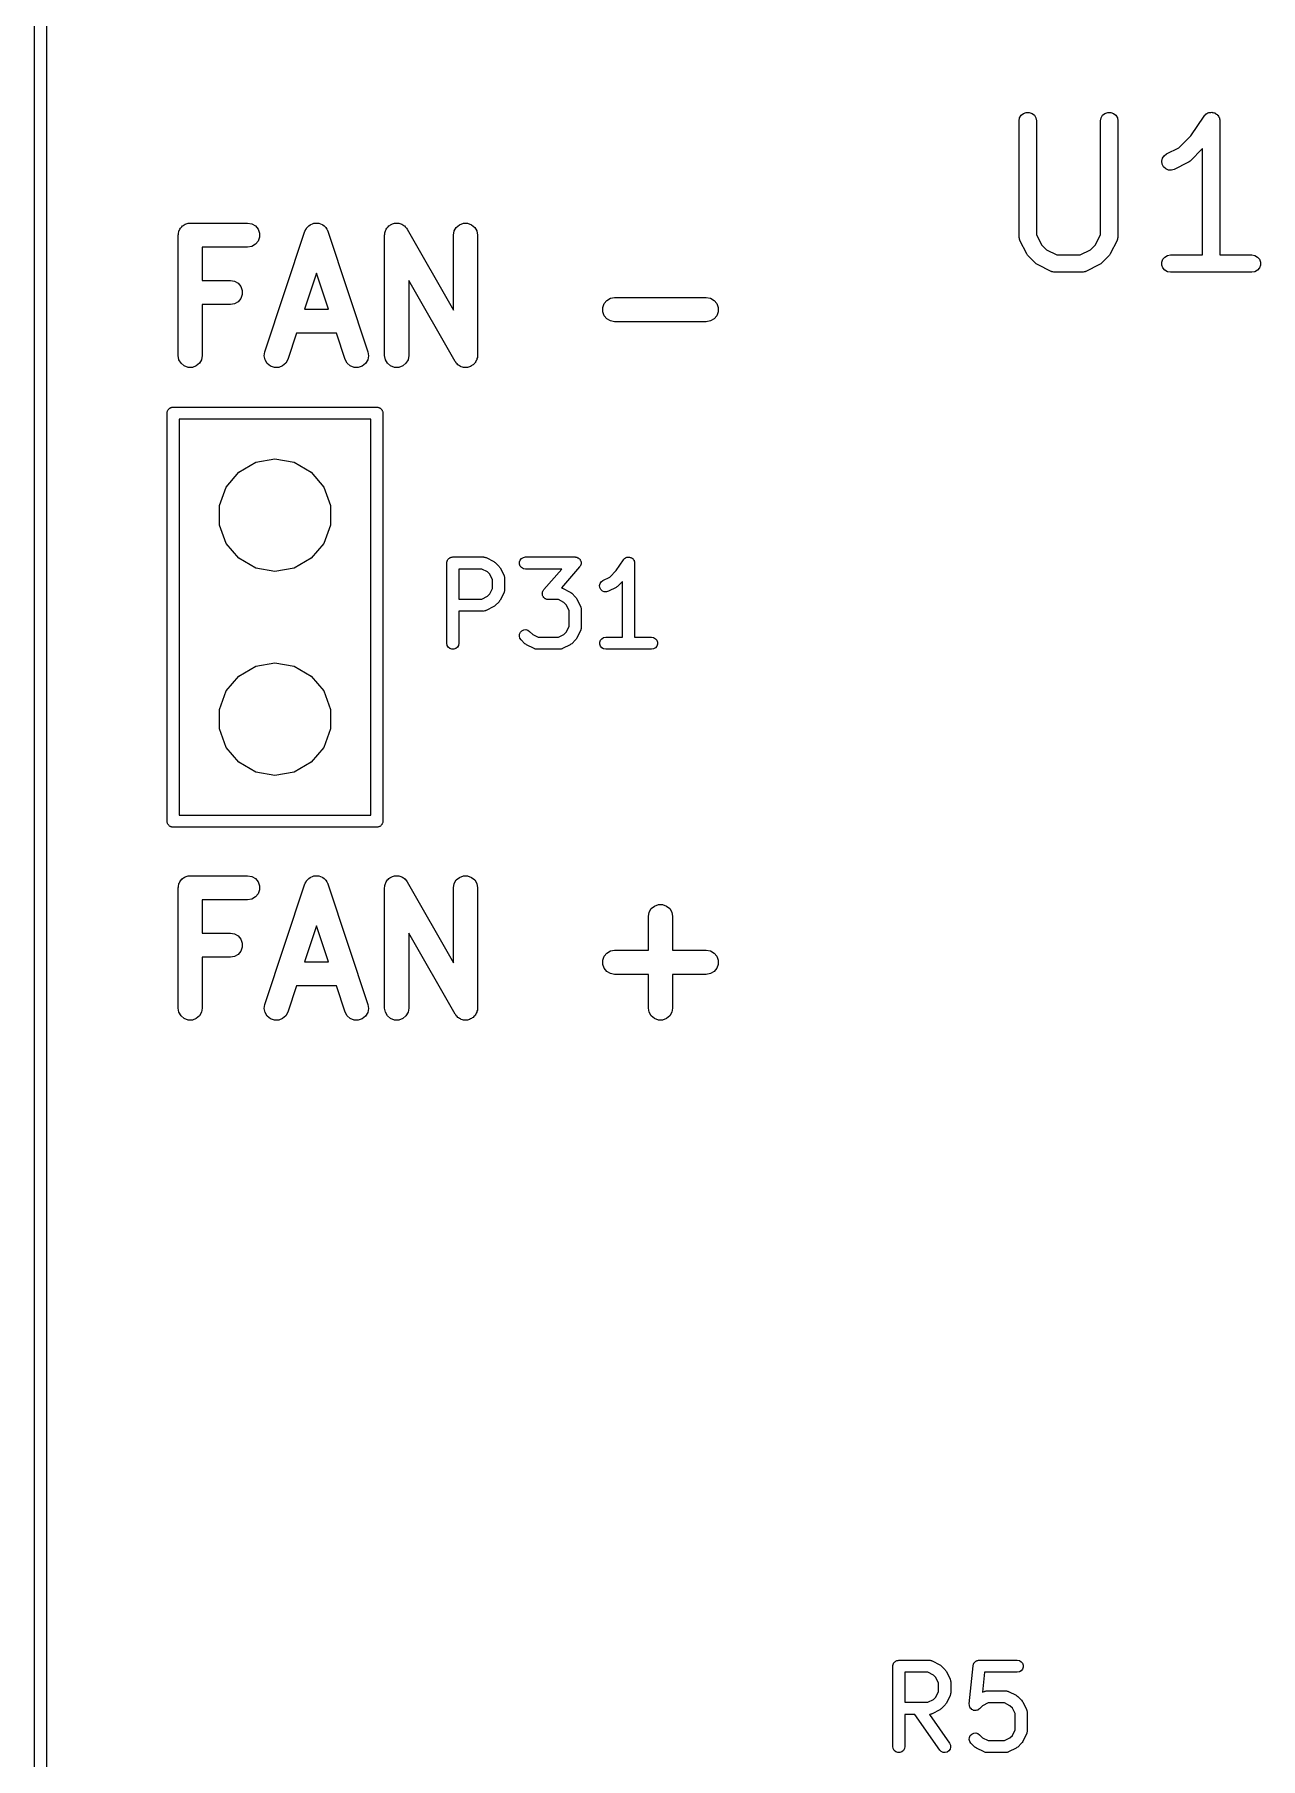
# Model space of a CAD drawing. Extents: x 25 to 346, y -457 to -16.
# Drawn here: x 25.32 to 40.6, y -433.44 to -411.97 of the extents above; entities that cross this region are included whole.
import ezdxf

# ---------------------------------------------------------------- set-up
doc = ezdxf.new("R2010")
doc.units = 0
doc.header["$MEASUREMENT"] = 0
doc.layers.add('BLACK', color=7, linetype='CONTINUOUS')

msp = doc.modelspace()

# ---------------------------------------------------------------- linework, layer by layer
at = {"layer": 'Black'}
for p, q in [((25.325, -456.565), (25.325, -16.51)), ((25.475, -16.585), (25.475, -456.49)), ((37.5899, -413.046), (37.5964, -413.009)), ((37.5899, -414.486), (37.5899, -413.046)), ((37.5964, -413.009), (37.6151, -412.977)), ((37.6151, -412.977), (37.6439, -412.953)), ((37.6439, -412.953), (37.6791, -412.94)), ((37.6791, -412.94), (37.7166, -412.94)), ((37.7166, -412.94), (37.7518, -412.953)), ((37.7518, -412.953), (37.7805, -412.977)), ((37.7805, -412.977), (37.7993, -413.009)), ((37.7993, -413.009), (37.8058, -413.046)), ((37.8058, -413.046), (37.8058, -414.46)), ((38.6059, -413.046), (38.6124, -413.009)), ((38.6059, -414.46), (38.6059, -413.046)), ((38.6124, -413.009), (38.6311, -412.977)), ((38.6311, -412.977), (38.6599, -412.953)), ((38.6599, -412.953), (38.6951, -412.94)), ((38.6951, -412.94), (38.7326, -412.94)), ((38.7326, -412.94), (38.7678, -412.953)), ((38.7678, -412.953), (38.7965, -412.977)), ((38.7965, -412.977), (38.8153, -413.009)), ((38.8153, -413.009), (38.8218, -413.046)), ((38.8218, -413.046), (38.8218, -414.486)), ((39.7306, -413.232), (39.894, -412.986)), ((39.894, -412.986), (39.8981, -412.982)), ((39.8981, -412.982), (39.9011, -412.977)), ((39.9011, -412.977), (39.911, -412.969)), ((39.911, -412.969), (39.9199, -412.959)), ((39.9199, -412.959), (39.9253, -412.957)), ((39.9253, -412.957), (39.9299, -412.953)), ((39.9299, -412.953), (39.942, -412.948)), ((39.942, -412.948), (39.9535, -412.943)), ((39.9535, -412.943), (39.9595, -412.942)), ((39.9595, -412.942), (39.9651, -412.94)), ((39.9651, -412.94), (39.978, -412.94)), ((39.978, -412.94), (39.9908, -412.939)), ((39.9908, -412.939), (39.9966, -412.94)), ((39.9966, -412.94), (40.0026, -412.94)), ((40.0026, -412.94), (40.0147, -412.944)), ((40.0147, -412.944), (40.0272, -412.947)), ((40.0272, -412.947), (40.0322, -412.951)), ((40.0322, -412.951), (40.0378, -412.953)), ((40.0378, -412.953), (40.0477, -412.961)), ((40.0477, -412.961), (40.0584, -412.968)), ((40.0584, -412.968), (40.0619, -412.973)), ((40.0619, -412.973), (40.0665, -412.977)), ((40.0665, -412.977), (40.073, -412.988)), ((40.073, -412.988), (40.0806, -412.998)), ((40.0806, -412.998), (40.0823, -413.004)), ((40.0823, -413.004), (40.0853, -413.009)), ((40.0853, -413.009), (40.0875, -413.022)), ((40.0875, -413.022), (40.0911, -413.034)), ((40.0911, -413.034), (40.0907, -413.04)), ((40.0907, -413.04), (40.0918, -413.046)), ((40.0918, -413.046), (40.0918, -414.716)), ((39.5812, -413.381), (39.7306, -413.232)), ((39.3681, -413.548), (39.3768, -413.511)), ((39.3768, -413.511), (39.3974, -413.48)), ((39.3974, -413.48), (39.4276, -413.458)), ((39.4276, -413.458), (39.5812, -413.381)), ((39.8759, -413.392), (39.7215, -413.546)), ((39.8759, -414.716), (39.8759, -413.392)), ((39.3724, -413.585), (39.3681, -413.548)), ((39.3891, -413.619), (39.3724, -413.585)), ((39.4164, -413.644), (39.3891, -413.619)), ((39.4508, -413.659), (39.4164, -413.644)), ((39.4882, -413.662), (39.4508, -413.659)), ((39.5241, -413.651), (39.4882, -413.662)), ((39.6934, -413.566), (39.5241, -413.651)), ((39.7073, -413.556), (39.6934, -413.566)), ((39.7215, -413.546), (39.7073, -413.556)), ((27.1358, -414.394), (27.1442, -414.384)), ((27.1442, -414.384), (27.1508, -414.372)), ((27.1508, -414.372), (27.1609, -414.364)), ((27.1609, -414.364), (27.1693, -414.354)), ((27.1693, -414.354), (27.1807, -414.347)), ((27.1807, -414.347), (27.1907, -414.339)), ((27.1907, -414.339), (27.203, -414.334)), ((27.203, -414.334), (27.2144, -414.328)), ((27.2144, -414.328), (27.2273, -414.325)), ((27.2273, -414.325), (27.2397, -414.321)), ((27.2397, -414.321), (27.2528, -414.321)), ((27.2528, -414.321), (27.2657, -414.319)), ((27.2657, -414.319), (27.98, -414.319)), ((27.98, -414.319), (28.0313, -414.328)), ((28.0313, -414.328), (28.0764, -414.354)), ((28.0764, -414.354), (28.1099, -414.394)), ((28.7092, -414.395), (28.7196, -414.375)), ((28.7196, -414.375), (28.7227, -414.373)), ((28.7227, -414.373), (28.7249, -414.369)), ((28.7249, -414.369), (28.7422, -414.355)), ((28.7422, -414.355), (28.7586, -414.341)), ((28.7586, -414.341), (28.7625, -414.339)), ((28.7625, -414.339), (28.7657, -414.337)), ((28.7657, -414.337), (28.7866, -414.33)), ((28.7866, -414.33), (28.8071, -414.322)), ((28.8071, -414.322), (28.8112, -414.322)), ((28.8112, -414.322), (28.8151, -414.32)), ((28.8151, -414.32), (28.8371, -414.321)), ((28.8371, -414.321), (28.8591, -414.32)), ((28.8591, -414.32), (28.8631, -414.322)), ((28.8631, -414.322), (28.8672, -414.322)), ((28.8672, -414.322), (28.8877, -414.33)), ((28.8877, -414.33), (28.9086, -414.337)), ((28.9086, -414.337), (28.9118, -414.339)), ((28.9118, -414.339), (28.9157, -414.341)), ((28.9157, -414.341), (28.9321, -414.355)), ((28.9321, -414.355), (28.9494, -414.369)), ((28.9494, -414.369), (28.9515, -414.373)), ((28.9515, -414.373), (28.9546, -414.375)), ((28.9546, -414.375), (28.9651, -414.395)), ((29.7076, -414.393), (29.7158, -414.383)), ((29.7158, -414.383), (29.7222, -414.372)), ((29.7222, -414.372), (29.7325, -414.364)), ((29.7325, -414.364), (29.7412, -414.353)), ((29.7412, -414.353), (29.7523, -414.347)), ((29.7523, -414.347), (29.7621, -414.339)), ((29.7621, -414.339), (29.7748, -414.334)), ((29.7748, -414.334), (29.7865, -414.327)), ((29.7865, -414.327), (29.7991, -414.325)), ((29.7991, -414.325), (29.8111, -414.321)), ((29.8111, -414.321), (29.8245, -414.321)), ((29.8245, -414.321), (29.8378, -414.319)), ((29.8378, -414.319), (29.8504, -414.321)), ((29.8504, -414.321), (29.8632, -414.321)), ((29.8632, -414.321), (29.8758, -414.325)), ((29.8758, -414.325), (29.8891, -414.328)), ((29.8891, -414.328), (29.9001, -414.334)), ((29.9001, -414.334), (29.9121, -414.339)), ((29.9121, -414.339), (29.9225, -414.347)), ((29.9225, -414.347), (29.9341, -414.354)), ((29.9341, -414.354), (29.9422, -414.364)), ((29.9422, -414.364), (29.952, -414.372)), ((29.952, -414.372), (29.9588, -414.384)), ((29.9588, -414.384), (29.9674, -414.394)), ((30.5533, -414.417), (30.5794, -414.372)), ((30.5794, -414.372), (30.6193, -414.339)), ((30.6193, -414.339), (30.6682, -414.321)), ((30.6682, -414.321), (30.7203, -414.321)), ((30.7203, -414.321), (30.7693, -414.339)), ((30.7693, -414.339), (30.8092, -414.372)), ((30.8092, -414.372), (30.8352, -414.417)), ((27.1157, -414.469), (27.118, -414.456)), ((27.1157, -415.969), (27.1157, -414.469)), ((27.118, -414.443), (27.1225, -414.43)), ((27.118, -414.456), (27.118, -414.443)), ((27.1225, -414.43), (27.1248, -414.417)), ((27.1248, -414.417), (27.1313, -414.406)), ((27.1313, -414.406), (27.1358, -414.394)), ((28.0764, -414.583), (28.0313, -414.61)), ((28.1099, -414.544), (28.0764, -414.583)), ((28.1099, -414.394), (28.1277, -414.443)), ((28.1277, -414.495), (28.1099, -414.544)), ((28.1277, -414.443), (28.1277, -414.495)), ((28.1948, -415.921), (28.6948, -414.421)), ((28.6948, -414.421), (28.6968, -414.417)), ((28.6968, -414.417), (28.6976, -414.413)), ((28.6976, -414.413), (28.7092, -414.395)), ((28.9651, -414.395), (28.9766, -414.413)), ((28.9766, -414.413), (28.9775, -414.417)), ((28.9775, -414.417), (28.9794, -414.421)), ((28.9794, -414.421), (29.4794, -415.921)), ((29.6871, -414.469), (29.6895, -414.455)), ((29.6871, -415.969), (29.6871, -414.469)), ((29.6895, -414.442), (29.694, -414.43)), ((29.6895, -414.455), (29.6895, -414.442)), ((29.694, -414.43), (29.6962, -414.417)), ((29.6962, -414.417), (29.7029, -414.406)), ((29.7029, -414.406), (29.7076, -414.393)), ((29.9674, -414.394), (30.5443, -415.404)), ((30.5443, -414.469), (30.5533, -414.417)), ((30.5443, -415.404), (30.5443, -414.469)), ((30.8352, -414.417), (30.8443, -414.469)), ((30.8443, -414.469), (30.8443, -415.969)), ((37.591, -414.492), (37.5899, -414.486)), ((37.5906, -414.498), (37.591, -414.492)), ((37.5942, -414.51), (37.5906, -414.498)), ((37.5964, -414.523), (37.5942, -414.51)), ((37.5995, -414.528), (37.5964, -414.523)), ((37.6013, -414.534), (37.5995, -414.528)), ((37.6859, -414.703), (37.6013, -414.534)), ((37.8058, -414.46), (37.8712, -414.591)), ((37.8712, -414.591), (37.9311, -414.651)), ((38.4806, -414.651), (38.5404, -414.591)), ((38.5404, -414.591), (38.6059, -414.46)), ((38.8104, -414.534), (38.7257, -414.703)), ((38.8122, -414.528), (38.8104, -414.534)), ((38.8153, -414.523), (38.8122, -414.528)), ((38.8175, -414.51), (38.8153, -414.523)), ((38.8211, -414.498), (38.8175, -414.51)), ((38.8218, -414.486), (38.8207, -414.492)), ((38.8207, -414.492), (38.8211, -414.498)), ((27.98, -414.619), (27.4157, -414.619)), ((27.4157, -414.619), (27.4157, -415.033)), ((28.0313, -414.61), (27.98, -414.619)), ((37.6962, -414.717), (37.6859, -414.703)), ((37.7062, -414.731), (37.6962, -414.717)), ((37.7908, -414.816), (37.7062, -414.731)), ((37.805, -414.826), (37.7908, -414.816)), ((37.9311, -414.651), (38.062, -414.716)), ((38.062, -414.716), (38.3497, -414.716)), ((38.3497, -414.716), (38.4806, -414.651)), ((38.6208, -414.816), (38.6067, -414.826)), ((38.7055, -414.731), (38.6208, -414.816)), ((38.7154, -414.717), (38.7055, -414.731)), ((38.7257, -414.703), (38.7154, -414.717)), ((39.3695, -414.806), (39.3823, -414.77)), ((39.3695, -414.843), (39.3695, -414.806)), ((39.3823, -414.77), (39.4064, -414.742)), ((39.4064, -414.742), (39.4389, -414.723)), ((39.4389, -414.723), (39.4758, -414.716)), ((39.4758, -414.716), (39.8759, -414.716)), ((40.0918, -414.716), (40.4918, -414.716)), ((40.4918, -414.716), (40.5288, -414.723)), ((40.5288, -414.723), (40.5612, -414.742)), ((40.5612, -414.742), (40.5853, -414.77)), ((40.5853, -414.77), (40.5981, -414.806)), ((40.5981, -414.806), (40.5981, -414.843)), ((28.8371, -414.943), (28.6881, -415.39)), ((28.9862, -415.39), (28.8371, -414.943)), ((37.8189, -414.836), (37.805, -414.826)), ((37.9882, -414.921), (37.8189, -414.836)), ((37.9942, -414.923), (37.9882, -414.921)), ((37.9996, -414.926), (37.9942, -414.923)), ((38.012, -414.928), (37.9996, -414.926)), ((38.0242, -414.932), (38.012, -414.928)), ((38.0304, -414.931), (38.0242, -414.932)), ((38.0365, -414.932), (38.0304, -414.931)), ((38.3752, -414.932), (38.0365, -414.932)), ((38.3813, -414.931), (38.3752, -414.932)), ((38.3875, -414.932), (38.3813, -414.931)), ((38.3996, -414.928), (38.3875, -414.932)), ((38.4121, -414.926), (38.3996, -414.928)), ((38.4175, -414.923), (38.4121, -414.926)), ((38.4234, -414.921), (38.4175, -414.923)), ((38.5928, -414.836), (38.4234, -414.921)), ((38.6067, -414.826), (38.5928, -414.836)), ((39.3823, -414.878), (39.3695, -414.843)), ((39.4064, -414.907), (39.3823, -414.878)), ((39.4389, -414.926), (39.4064, -414.907)), ((39.4758, -414.932), (39.4389, -414.926)), ((40.4918, -414.932), (39.4758, -414.932)), ((40.5288, -414.926), (40.4918, -414.932)), ((40.5612, -414.907), (40.5288, -414.926)), ((40.5853, -414.878), (40.5612, -414.907)), ((40.5981, -414.843), (40.5853, -414.878)), ((27.4157, -415.033), (27.7657, -415.033)), ((27.7657, -415.033), (27.817, -415.042)), ((27.817, -415.042), (27.8621, -415.068)), ((27.8621, -415.068), (27.8956, -415.108)), ((27.8956, -415.108), (27.9134, -415.157)), ((27.9134, -415.209), (27.8956, -415.258)), ((27.9134, -415.157), (27.9134, -415.209)), ((30.564, -416.043), (29.9871, -415.033)), ((29.9871, -415.033), (29.9871, -415.969)), ((27.7657, -415.333), (27.4157, -415.333)), ((27.4157, -415.333), (27.4157, -415.969)), ((27.817, -415.324), (27.7657, -415.333)), ((27.8621, -415.298), (27.817, -415.324)), ((27.8956, -415.258), (27.8621, -415.298)), ((28.6881, -415.39), (28.9862, -415.39)), ((32.4037, -415.371), (32.4215, -415.322)), ((32.4037, -415.423), (32.4037, -415.371)), ((32.4215, -415.472), (32.4037, -415.423)), ((32.4215, -415.322), (32.455, -415.282)), ((32.455, -415.282), (32.5001, -415.256)), ((32.5001, -415.256), (32.5514, -415.247)), ((32.5514, -415.247), (33.6943, -415.247)), ((33.6943, -415.247), (33.7456, -415.256)), ((33.7456, -415.256), (33.7907, -415.282)), ((33.7907, -415.282), (33.8242, -415.322)), ((33.8242, -415.322), (33.842, -415.371)), ((33.842, -415.423), (33.8242, -415.472)), ((33.842, -415.371), (33.842, -415.423)), ((32.455, -415.512), (32.4215, -415.472)), ((32.5001, -415.538), (32.455, -415.512)), ((32.5514, -415.547), (32.5001, -415.538)), ((33.6943, -415.547), (32.5514, -415.547)), ((33.7456, -415.538), (33.6943, -415.547)), ((33.7907, -415.512), (33.7456, -415.538)), ((33.8242, -415.472), (33.7907, -415.512)), ((28.5881, -415.69), (28.4794, -416.016)), ((29.0862, -415.69), (28.5881, -415.69)), ((29.1948, -416.016), (29.0862, -415.69)), ((27.1248, -416.02), (27.1157, -415.969)), ((27.1508, -416.065), (27.1248, -416.02)), ((27.1907, -416.098), (27.1508, -416.065)), ((27.2397, -416.116), (27.1907, -416.098)), ((27.3407, -416.098), (27.2918, -416.116)), ((27.3806, -416.065), (27.3407, -416.098)), ((27.4067, -416.02), (27.3806, -416.065)), ((27.4157, -415.969), (27.4067, -416.02)), ((28.1872, -415.973), (28.1948, -415.921)), ((28.1976, -416.024), (28.1872, -415.973)), ((28.2249, -416.068), (28.1976, -416.024)), ((28.2657, -416.1), (28.2249, -416.068)), ((28.3151, -416.117), (28.2657, -416.1)), ((28.4157, -416.096), (28.3672, -416.116)), ((28.4546, -416.062), (28.4157, -416.096)), ((28.4794, -416.016), (28.4546, -416.062)), ((29.2196, -416.062), (29.1948, -416.016)), ((29.2586, -416.096), (29.2196, -416.062)), ((29.3071, -416.116), (29.2586, -416.096)), ((29.4086, -416.1), (29.3591, -416.117)), ((29.4494, -416.068), (29.4086, -416.1)), ((29.4766, -416.024), (29.4494, -416.068)), ((29.4871, -415.973), (29.4766, -416.024)), ((29.4794, -415.921), (29.4871, -415.973)), ((29.6962, -416.02), (29.6871, -415.969)), ((29.7222, -416.065), (29.6962, -416.02)), ((29.7621, -416.098), (29.7222, -416.065)), ((29.8111, -416.116), (29.7621, -416.098)), ((29.9121, -416.098), (29.8632, -416.116)), ((29.952, -416.065), (29.9121, -416.098)), ((29.9781, -416.02), (29.952, -416.065)), ((29.9871, -415.969), (29.9781, -416.02)), ((30.5727, -416.053), (30.564, -416.043)), ((30.5794, -416.065), (30.5727, -416.053)), ((30.5892, -416.073), (30.5794, -416.065)), ((30.5974, -416.083), (30.5892, -416.073)), ((30.609, -416.09), (30.5974, -416.083)), ((30.6193, -416.098), (30.609, -416.09)), ((30.6313, -416.103), (30.6193, -416.098)), ((30.6424, -416.109), (30.6313, -416.103)), ((30.7566, -416.103), (30.745, -416.11)), ((30.7693, -416.098), (30.7566, -416.103)), ((30.7791, -416.09), (30.7693, -416.098)), ((30.7902, -416.084), (30.7791, -416.09)), ((30.7989, -416.074), (30.7902, -416.084)), ((30.8092, -416.065), (30.7989, -416.074)), ((30.8156, -416.054), (30.8092, -416.065)), ((30.8239, -416.044), (30.8156, -416.054)), ((30.8285, -416.032), (30.8239, -416.044)), ((30.8352, -416.02), (30.8285, -416.032)), ((30.8375, -416.007), (30.8352, -416.02)), ((30.8419, -415.995), (30.8375, -416.007)), ((30.8443, -415.969), (30.8419, -415.982)), ((30.8419, -415.982), (30.8419, -415.995)), ((27.2918, -416.116), (27.2397, -416.116)), ((28.3672, -416.116), (28.3151, -416.117)), ((29.3591, -416.117), (29.3071, -416.116)), ((29.8632, -416.116), (29.8111, -416.116)), ((30.6556, -416.112), (30.6424, -416.109)), ((30.6682, -416.116), (30.6556, -416.112)), ((30.681, -416.116), (30.6682, -416.116)), ((30.6936, -416.119), (30.681, -416.116)), ((30.7069, -416.116), (30.6936, -416.119)), ((30.7203, -416.116), (30.7069, -416.116)), ((30.7324, -416.112), (30.7203, -416.116)), ((30.745, -416.11), (30.7324, -416.112)), ((26.976, -416.687), (26.9771, -416.681)), ((26.976, -421.767), (26.976, -416.687)), ((26.9771, -416.674), (26.9794, -416.668)), ((26.9771, -416.681), (26.9771, -416.674)), ((26.9794, -416.668), (26.9805, -416.661)), ((26.9805, -416.661), (26.9838, -416.656)), ((26.9838, -416.656), (26.986, -416.649)), ((26.986, -416.649), (26.9903, -416.644)), ((26.9903, -416.644), (26.9935, -416.639)), ((26.9935, -416.639), (26.9986, -416.635)), ((26.9986, -416.635), (27.0028, -416.63)), ((27.0028, -416.63), (27.0085, -416.626)), ((27.0085, -416.626), (27.0135, -416.622)), ((27.0135, -416.622), (27.0197, -416.62)), ((27.0197, -416.62), (27.0253, -416.617)), ((27.0253, -416.617), (27.0318, -416.615)), ((27.0318, -416.615), (27.038, -416.613)), ((27.038, -416.613), (27.0445, -416.613)), ((27.0445, -416.613), (27.051, -416.612)), ((27.051, -416.612), (29.591, -416.612)), ((29.591, -416.612), (29.5975, -416.613)), ((29.5975, -416.613), (29.604, -416.613)), ((29.604, -416.613), (29.6102, -416.615)), ((29.6102, -416.615), (29.6167, -416.617)), ((29.6167, -416.617), (29.6223, -416.62)), ((29.6223, -416.62), (29.6285, -416.622)), ((29.6285, -416.622), (29.6335, -416.626)), ((29.6335, -416.626), (29.6392, -416.63)), ((29.6392, -416.63), (29.6434, -416.635)), ((29.6434, -416.635), (29.6485, -416.639)), ((29.6485, -416.639), (29.6517, -416.644)), ((29.6517, -416.644), (29.656, -416.649)), ((29.656, -416.649), (29.6582, -416.656)), ((29.6582, -416.656), (29.6615, -416.661)), ((29.6615, -416.661), (29.6626, -416.668)), ((29.6626, -416.668), (29.6649, -416.674)), ((29.6649, -416.674), (29.6649, -416.681)), ((29.6649, -416.681), (29.666, -416.687)), ((29.666, -416.687), (29.666, -421.767)), ((27.126, -416.762), (27.126, -421.692)), ((29.516, -416.762), (27.126, -416.762)), ((29.516, -421.692), (29.516, -416.762)), ((27.8703, -417.42), (28.0812, -417.298)), ((28.0812, -417.298), (28.321, -417.256)), ((28.321, -417.256), (28.5608, -417.298)), ((28.5608, -417.298), (28.7717, -417.42)), ((27.6305, -417.835), (27.7138, -417.606)), ((27.7138, -417.606), (27.8703, -417.42)), ((28.7717, -417.42), (28.9282, -417.606)), ((28.9282, -417.606), (29.0115, -417.835)), ((27.6305, -418.079), (27.6305, -417.835)), ((29.0115, -417.835), (29.0115, -418.079)), ((27.7138, -418.308), (27.6305, -418.079)), ((29.0115, -418.079), (28.9282, -418.308)), ((27.8703, -418.494), (27.7138, -418.308)), ((28.9282, -418.308), (28.7717, -418.494)), ((28.0812, -418.616), (27.8703, -418.494)), ((28.321, -418.658), (28.0812, -418.616)), ((28.5608, -418.616), (28.321, -418.658)), ((28.7717, -418.494), (28.5608, -418.616)), ((30.4607, -418.552), (30.4619, -418.546)), ((30.4607, -419.552), (30.4607, -418.552)), ((30.4619, -418.539), (30.4641, -418.533)), ((30.4619, -418.546), (30.4619, -418.539)), ((30.4641, -418.533), (30.4652, -418.527)), ((30.4652, -418.527), (30.4685, -418.521)), ((30.4685, -418.521), (30.4708, -418.515)), ((30.4708, -418.515), (30.475, -418.51)), ((30.475, -418.51), (30.4783, -418.504)), ((30.4783, -418.504), (30.4833, -418.5)), ((30.4833, -418.5), (30.4875, -418.495)), ((30.4875, -418.495), (30.4932, -418.492)), ((30.4932, -418.492), (30.4982, -418.487)), ((30.4982, -418.487), (30.5044, -418.485)), ((30.5044, -418.485), (30.5101, -418.482)), ((30.5101, -418.482), (30.5165, -418.481)), ((30.5165, -418.481), (30.5227, -418.479)), ((30.5227, -418.479), (30.5293, -418.479)), ((30.5293, -418.479), (30.5357, -418.477)), ((30.5357, -418.477), (30.9167, -418.477)), ((30.6107, -418.627), (30.6107, -419.001)), ((30.899, -418.627), (30.6107, -418.627)), ((30.9675, -418.662), (30.899, -418.627)), ((30.9167, -418.477), (30.9209, -418.478)), ((30.9209, -418.478), (30.9252, -418.478)), ((30.9252, -418.478), (30.9337, -418.48)), ((30.9337, -418.48), (30.9423, -418.482)), ((30.9423, -418.482), (30.9461, -418.484)), ((30.9461, -418.484), (30.9502, -418.485)), ((30.9502, -418.485), (31.0454, -418.533)), ((30.9979, -418.692), (30.9675, -418.662)), ((31.0454, -418.533), (31.0551, -418.54)), ((31.0551, -418.54), (31.0649, -418.547)), ((31.0649, -418.547), (31.1126, -418.595)), ((31.1126, -418.595), (31.1194, -418.604)), ((31.1194, -418.604), (31.1266, -418.614)), ((31.1266, -418.614), (31.1742, -418.709)), ((31.3666, -418.539), (31.3755, -418.515)), ((31.3666, -418.565), (31.3666, -418.539)), ((31.3755, -418.59), (31.3666, -418.565)), ((31.3755, -418.515), (31.3923, -418.495)), ((31.3923, -418.61), (31.3755, -418.59)), ((31.3923, -418.495), (31.4148, -418.482)), ((31.4148, -418.623), (31.3923, -418.61)), ((31.4148, -418.482), (31.4405, -418.477)), ((31.4405, -418.627), (31.4148, -418.623)), ((31.4405, -418.477), (32.0595, -418.477)), ((31.8942, -418.627), (31.4405, -418.627)), ((31.6697, -418.884), (31.8942, -418.627)), ((32.116, -418.602), (31.8885, -418.862)), ((32.0595, -418.477), (32.0667, -418.479)), ((32.0667, -418.479), (32.0741, -418.479)), ((32.0741, -418.479), (32.0795, -418.481)), ((32.0795, -418.481), (32.0852, -418.482)), ((32.0852, -418.482), (32.0915, -418.486)), ((32.0915, -418.486), (32.0984, -418.488)), ((32.0984, -418.488), (32.1027, -418.492)), ((32.1027, -418.492), (32.1077, -418.495)), ((32.1077, -418.495), (32.1124, -418.501)), ((32.1124, -418.501), (32.118, -418.505)), ((32.1198, -418.595), (32.116, -418.602)), ((32.118, -418.505), (32.1208, -418.51)), ((32.1245, -418.59), (32.1198, -418.595)), ((32.1208, -418.51), (32.1245, -418.515)), ((32.1245, -418.515), (32.127, -418.522)), ((32.1265, -418.584), (32.1245, -418.59)), ((32.1295, -418.579), (32.1265, -418.584)), ((32.127, -418.522), (32.1305, -418.528)), ((32.1309, -418.572), (32.1295, -418.579)), ((32.1305, -418.528), (32.1314, -418.534)), ((32.1334, -418.565), (32.1309, -418.572)), ((32.1314, -418.534), (32.1334, -418.539)), ((32.1334, -418.539), (32.1334, -418.547)), ((32.1334, -418.547), (32.1345, -418.554)), ((32.1345, -418.554), (32.1334, -418.56)), ((32.1334, -418.56), (32.1334, -418.565)), ((32.4913, -418.729), (32.5727, -418.647)), ((32.5727, -418.647), (32.6638, -418.511)), ((32.6638, -418.511), (32.6667, -418.508)), ((32.6667, -418.508), (32.6687, -418.504)), ((32.6687, -418.504), (32.6756, -418.498)), ((32.6756, -418.498), (32.6818, -418.492)), ((32.6818, -418.492), (32.6855, -418.49)), ((32.6855, -418.49), (32.6887, -418.487)), ((32.6887, -418.487), (32.6971, -418.484)), ((32.6971, -418.484), (32.7051, -418.48)), ((32.7051, -418.48), (32.7093, -418.48)), ((32.7093, -418.48), (32.7132, -418.479)), ((32.7132, -418.479), (32.7221, -418.479)), ((32.7221, -418.479), (32.731, -418.478)), ((32.731, -418.478), (32.7351, -418.479)), ((32.7351, -418.479), (32.7392, -418.479)), ((32.7392, -418.479), (32.7476, -418.482)), ((32.7476, -418.482), (32.7563, -418.484)), ((32.7563, -418.484), (32.7598, -418.486)), ((32.7598, -418.486), (32.7637, -418.487)), ((32.7637, -418.487), (32.7705, -418.493)), ((32.7705, -418.493), (32.778, -418.498)), ((32.778, -418.498), (32.7805, -418.502)), ((32.7805, -418.502), (32.7836, -418.504)), ((32.7836, -418.504), (32.7881, -418.512)), ((32.7881, -418.512), (32.7934, -418.519)), ((32.7934, -418.519), (32.7946, -418.523)), ((32.7946, -418.523), (32.7967, -418.527)), ((32.7967, -418.527), (32.7982, -418.536)), ((32.7982, -418.536), (32.8007, -418.544)), ((32.8007, -418.544), (32.8005, -418.548)), ((32.8005, -418.548), (32.8012, -418.552)), ((32.8012, -418.552), (32.8012, -419.477)), ((31.0321, -418.761), (30.9979, -418.692)), ((30.9979, -418.937), (31.0321, -418.868)), ((31.0321, -418.868), (31.0321, -418.761)), ((31.1742, -418.709), (31.1755, -418.713)), ((31.1755, -418.713), (31.1776, -418.717)), ((31.1776, -418.717), (31.1791, -418.726)), ((31.1791, -418.726), (31.1817, -418.734)), ((31.1817, -418.894), (31.1791, -418.903)), ((31.1817, -418.734), (31.1814, -418.739)), ((31.1814, -418.739), (31.1821, -418.743)), ((31.1821, -418.886), (31.1814, -418.89)), ((31.1814, -418.89), (31.1817, -418.894)), ((31.1821, -418.743), (31.1821, -418.886)), ((31.6593, -418.901), (31.6612, -418.896)), ((31.6612, -418.896), (31.666, -418.89)), ((31.666, -418.89), (31.6697, -418.884)), ((31.8885, -418.862), (31.8947, -418.863)), ((31.8947, -418.863), (31.8984, -418.865)), ((31.8984, -418.865), (31.9026, -418.866)), ((31.9026, -418.866), (31.9978, -418.914)), ((32.3656, -418.834), (32.3717, -418.808)), ((32.3686, -418.859), (32.3656, -418.834)), ((32.3802, -418.883), (32.3686, -418.859)), ((32.3717, -418.808), (32.386, -418.787)), ((32.3992, -418.901), (32.3802, -418.883)), ((32.386, -418.787), (32.4069, -418.771)), ((32.4069, -418.771), (32.4913, -418.729)), ((32.5693, -418.858), (32.474, -418.905)), ((32.5789, -418.85), (32.5693, -418.858)), ((32.5887, -418.844), (32.5789, -418.85)), ((32.6512, -418.781), (32.5887, -418.844)), ((32.6512, -419.477), (32.6512, -418.781)), ((30.6107, -419.001), (30.899, -419.001)), ((30.899, -419.001), (30.9675, -418.967)), ((31.0454, -419.096), (30.9502, -419.143)), ((30.9675, -418.967), (30.9979, -418.937)), ((31.0551, -419.088), (31.0454, -419.096)), ((31.0649, -419.082), (31.0551, -419.088)), ((31.1126, -419.034), (31.0649, -419.082)), ((31.1194, -419.024), (31.1126, -419.034)), ((31.1266, -419.014), (31.1194, -419.024)), ((31.1742, -418.919), (31.1266, -419.014)), ((31.1755, -418.915), (31.1742, -418.919)), ((31.1776, -418.911), (31.1755, -418.915)), ((31.1791, -418.903), (31.1776, -418.911)), ((31.6512, -418.932), (31.6523, -418.926)), ((31.6523, -418.939), (31.6512, -418.932)), ((31.6523, -418.92), (31.6548, -418.913)), ((31.6523, -418.926), (31.6523, -418.92)), ((31.6523, -418.946), (31.6523, -418.939)), ((31.6543, -418.952), (31.6523, -418.946)), ((31.6552, -418.958), (31.6543, -418.952)), ((31.6548, -418.913), (31.6563, -418.906)), ((31.6587, -418.964), (31.6552, -418.958)), ((31.6563, -418.906), (31.6593, -418.901)), ((31.6612, -418.971), (31.6587, -418.964)), ((31.665, -418.975), (31.6612, -418.971)), ((31.6678, -418.98), (31.665, -418.975)), ((31.6733, -418.985), (31.6678, -418.98)), ((31.678, -418.991), (31.6733, -418.985)), ((31.683, -418.994), (31.678, -418.991)), ((31.6874, -418.997), (31.683, -418.994)), ((31.6942, -419), (31.6874, -418.997)), ((31.7005, -419.004), (31.6942, -419)), ((31.7062, -419.005), (31.7005, -419.004)), ((31.7116, -419.007), (31.7062, -419.005)), ((31.719, -419.007), (31.7116, -419.007)), ((31.7262, -419.008), (31.719, -419.007)), ((31.8513, -419.008), (31.7262, -419.008)), ((31.9199, -419.043), (31.8513, -419.008)), ((31.9503, -419.073), (31.9199, -419.043)), ((31.9845, -419.142), (31.9503, -419.073)), ((31.9978, -418.914), (32.0075, -418.921)), ((32.0075, -418.921), (32.0173, -418.928)), ((32.0173, -418.928), (32.0649, -418.976)), ((32.0649, -418.976), (32.0718, -418.985)), ((32.0718, -418.985), (32.079, -418.995)), ((32.079, -418.995), (32.1266, -419.09)), ((32.1266, -419.09), (32.1278, -419.094)), ((32.1278, -419.094), (32.13, -419.098)), ((32.13, -419.098), (32.1315, -419.107)), ((32.1315, -419.107), (32.134, -419.115)), ((32.423, -418.911), (32.3992, -418.901)), ((32.449, -418.913), (32.423, -418.911)), ((32.474, -418.905), (32.449, -418.913)), ((30.9167, -419.151), (30.6107, -419.151)), ((30.6107, -419.151), (30.6107, -419.552)), ((30.9209, -419.15), (30.9167, -419.151)), ((30.9252, -419.151), (30.9209, -419.15)), ((30.9337, -419.148), (30.9252, -419.151)), ((30.9423, -419.147), (30.9337, -419.148)), ((30.9461, -419.145), (30.9423, -419.147)), ((30.9502, -419.143), (30.9461, -419.145)), ((31.9845, -419.344), (31.9845, -419.142)), ((32.134, -419.115), (32.1338, -419.12)), ((32.1338, -419.12), (32.1345, -419.124)), ((32.1345, -419.124), (32.1345, -419.362)), ((31.3658, -419.464), (31.368, -419.438)), ((31.3725, -419.489), (31.3658, -419.464)), ((31.368, -419.438), (31.379, -419.414)), ((31.3874, -419.51), (31.3725, -419.489)), ((31.379, -419.414), (31.3975, -419.396)), ((31.4351, -419.558), (31.3874, -419.51)), ((31.3975, -419.396), (31.4211, -419.385)), ((31.4211, -419.385), (31.447, -419.382)), ((31.447, -419.382), (31.4722, -419.389)), ((31.4722, -419.389), (31.4935, -419.404)), ((31.4935, -419.404), (31.5325, -419.443)), ((31.5325, -419.443), (31.601, -419.477)), ((31.601, -419.477), (31.8513, -419.477)), ((31.8513, -419.477), (31.9199, -419.443)), ((31.9199, -419.443), (31.9503, -419.413)), ((31.9503, -419.413), (31.9845, -419.344)), ((32.0649, -419.51), (32.0173, -419.558)), ((32.0718, -419.5), (32.0649, -419.51)), ((32.079, -419.491), (32.0718, -419.5)), ((32.1266, -419.395), (32.079, -419.491)), ((32.1278, -419.391), (32.1266, -419.395)), ((32.13, -419.388), (32.1278, -419.391)), ((32.1315, -419.379), (32.13, -419.388)), ((32.134, -419.37), (32.1315, -419.379)), ((32.1345, -419.362), (32.1338, -419.366)), ((32.1338, -419.366), (32.134, -419.37)), ((32.3666, -419.539), (32.3755, -419.515)), ((32.3666, -419.565), (32.3666, -419.539)), ((32.3755, -419.515), (32.3923, -419.495)), ((32.3923, -419.495), (32.4148, -419.482)), ((32.4148, -419.482), (32.4405, -419.477)), ((32.4405, -419.477), (32.6512, -419.477)), ((32.8012, -419.477), (33.0119, -419.477)), ((33.0119, -419.477), (33.0376, -419.482)), ((33.0376, -419.482), (33.0601, -419.495)), ((33.0601, -419.495), (33.0769, -419.515)), ((33.0769, -419.515), (33.0858, -419.539)), ((33.0858, -419.539), (33.0858, -419.565)), ((30.4652, -419.578), (30.4607, -419.552)), ((30.4783, -419.601), (30.4652, -419.578)), ((30.4982, -419.617), (30.4783, -419.601)), ((30.5227, -419.626), (30.4982, -419.617)), ((30.5487, -419.626), (30.5227, -419.626)), ((30.5732, -419.617), (30.5487, -419.626)), ((30.5932, -419.601), (30.5732, -419.617)), ((30.6062, -419.578), (30.5932, -419.601)), ((30.6107, -419.552), (30.6062, -419.578)), ((31.4449, -419.565), (31.4351, -419.558)), ((31.4546, -419.572), (31.4449, -419.565)), ((31.5498, -419.619), (31.4546, -419.572)), ((31.5539, -419.621), (31.5498, -419.619)), ((31.5577, -419.623), (31.5539, -419.621)), ((31.5663, -419.624), (31.5577, -419.623)), ((31.5748, -419.627), (31.5663, -419.624)), ((31.5791, -419.627), (31.5748, -419.627)), ((31.5833, -419.627), (31.5791, -419.627)), ((31.869, -419.627), (31.5833, -419.627)), ((31.8733, -419.627), (31.869, -419.627)), ((31.8776, -419.627), (31.8733, -419.627)), ((31.886, -419.624), (31.8776, -419.627)), ((31.8947, -419.623), (31.886, -419.624)), ((31.8984, -419.621), (31.8947, -419.623)), ((31.9026, -419.619), (31.8984, -419.621)), ((31.9978, -419.572), (31.9026, -419.619)), ((32.0075, -419.565), (31.9978, -419.572)), ((32.0173, -419.558), (32.0075, -419.565)), ((32.3755, -419.59), (32.3666, -419.565)), ((32.3923, -419.61), (32.3755, -419.59)), ((32.4148, -419.623), (32.3923, -419.61)), ((32.4405, -419.627), (32.4148, -419.623)), ((33.0119, -419.627), (32.4405, -419.627)), ((33.0376, -419.623), (33.0119, -419.627)), ((33.0601, -419.61), (33.0376, -419.623)), ((33.0769, -419.59), (33.0601, -419.61)), ((33.0858, -419.565), (33.0769, -419.59)), ((27.7138, -420.146), (27.8703, -419.96)), ((27.8703, -419.96), (28.0812, -419.838)), ((28.0812, -419.838), (28.321, -419.796)), ((28.321, -419.796), (28.5608, -419.838)), ((28.5608, -419.838), (28.7717, -419.96)), ((28.7717, -419.96), (28.9282, -420.146)), ((27.6305, -420.375), (27.7138, -420.146)), ((28.9282, -420.146), (29.0115, -420.375)), ((27.6305, -420.619), (27.6305, -420.375)), ((29.0115, -420.375), (29.0115, -420.619)), ((27.7138, -420.848), (27.6305, -420.619)), ((29.0115, -420.619), (28.9282, -420.848)), ((27.8703, -421.034), (27.7138, -420.848)), ((28.0812, -421.156), (27.8703, -421.034)), ((28.7717, -421.034), (28.5608, -421.156)), ((28.9282, -420.848), (28.7717, -421.034)), ((28.321, -421.198), (28.0812, -421.156)), ((28.5608, -421.156), (28.321, -421.198)), ((26.9771, -421.773), (26.976, -421.767)), ((26.9771, -421.78), (26.9771, -421.773)), ((26.9794, -421.786), (26.9771, -421.78)), ((26.9805, -421.793), (26.9794, -421.786)), ((26.9838, -421.798), (26.9805, -421.793)), ((26.986, -421.804), (26.9838, -421.798)), ((26.9903, -421.81), (26.986, -421.804)), ((26.9935, -421.815), (26.9903, -421.81)), ((26.9986, -421.819), (26.9935, -421.815)), ((27.0028, -421.824), (26.9986, -421.819)), ((27.0085, -421.828), (27.0028, -421.824)), ((27.0135, -421.832), (27.0085, -421.828)), ((27.0197, -421.834), (27.0135, -421.832)), ((27.0253, -421.837), (27.0197, -421.834)), ((27.0318, -421.839), (27.0253, -421.837)), ((27.038, -421.841), (27.0318, -421.839)), ((27.0445, -421.841), (27.038, -421.841)), ((27.051, -421.842), (27.0445, -421.841)), ((29.591, -421.842), (27.051, -421.842)), ((27.126, -421.692), (29.516, -421.692)), ((29.5975, -421.841), (29.591, -421.842)), ((29.604, -421.841), (29.5975, -421.841)), ((29.6102, -421.839), (29.604, -421.841)), ((29.6167, -421.837), (29.6102, -421.839)), ((29.6223, -421.834), (29.6167, -421.837)), ((29.6285, -421.832), (29.6223, -421.834)), ((29.6335, -421.828), (29.6285, -421.832)), ((29.6392, -421.824), (29.6335, -421.828)), ((29.6434, -421.819), (29.6392, -421.824)), ((29.6485, -421.815), (29.6434, -421.819)), ((29.6517, -421.81), (29.6485, -421.815)), ((29.656, -421.804), (29.6517, -421.81)), ((29.6582, -421.798), (29.656, -421.804)), ((29.6615, -421.793), (29.6582, -421.798)), ((29.6626, -421.786), (29.6615, -421.793)), ((29.6649, -421.78), (29.6626, -421.786)), ((29.666, -421.767), (29.6649, -421.773)), ((29.6649, -421.773), (29.6649, -421.78)), ((27.1225, -422.558), (27.1248, -422.545)), ((27.1248, -422.545), (27.1313, -422.534)), ((27.1313, -422.534), (27.1358, -422.522)), ((27.1358, -422.522), (27.1442, -422.512)), ((27.1442, -422.512), (27.1508, -422.5)), ((27.1508, -422.5), (27.1609, -422.492)), ((27.1609, -422.492), (27.1693, -422.482)), ((27.1693, -422.482), (27.1807, -422.475)), ((27.1807, -422.475), (27.1907, -422.467)), ((27.1907, -422.467), (27.203, -422.462)), ((27.203, -422.462), (27.2144, -422.456)), ((27.2144, -422.456), (27.2273, -422.453)), ((27.2273, -422.453), (27.2397, -422.449)), ((27.2397, -422.449), (27.2528, -422.449)), ((27.2528, -422.449), (27.2657, -422.447)), ((27.2657, -422.447), (27.98, -422.447)), ((27.98, -422.447), (28.0313, -422.456)), ((28.0313, -422.456), (28.0764, -422.482)), ((28.0764, -422.482), (28.1099, -422.522)), ((28.1099, -422.522), (28.1277, -422.571)), ((28.6948, -422.549), (28.6968, -422.545)), ((28.6968, -422.545), (28.6976, -422.541)), ((28.6976, -422.541), (28.7092, -422.523)), ((28.7092, -422.523), (28.7196, -422.503)), ((28.7196, -422.503), (28.7227, -422.501)), ((28.7227, -422.501), (28.7249, -422.497)), ((28.7249, -422.497), (28.7422, -422.483)), ((28.7422, -422.483), (28.7586, -422.469)), ((28.7586, -422.469), (28.7625, -422.467)), ((28.7625, -422.467), (28.7657, -422.465)), ((28.7657, -422.465), (28.7866, -422.458)), ((28.7866, -422.458), (28.8071, -422.45)), ((28.8071, -422.45), (28.8112, -422.45)), ((28.8112, -422.45), (28.8151, -422.448)), ((28.8151, -422.448), (28.8371, -422.449)), ((28.8371, -422.449), (28.8591, -422.448)), ((28.8591, -422.448), (28.8631, -422.45)), ((28.8631, -422.45), (28.8672, -422.45)), ((28.8672, -422.45), (28.8877, -422.458)), ((28.8877, -422.458), (28.9086, -422.465)), ((28.9086, -422.465), (28.9118, -422.467)), ((28.9118, -422.467), (28.9157, -422.469)), ((28.9157, -422.469), (28.9321, -422.483)), ((28.9321, -422.483), (28.9494, -422.497)), ((28.9494, -422.497), (28.9515, -422.501)), ((28.9515, -422.501), (28.9546, -422.503)), ((28.9546, -422.503), (28.9651, -422.523)), ((28.9651, -422.523), (28.9766, -422.541)), ((28.9766, -422.541), (28.9775, -422.545)), ((28.9775, -422.545), (28.9794, -422.549)), ((29.694, -422.558), (29.6962, -422.545)), ((29.6962, -422.545), (29.7029, -422.534)), ((29.7029, -422.534), (29.7076, -422.521)), ((29.7076, -422.521), (29.7158, -422.511)), ((29.7158, -422.511), (29.7222, -422.5)), ((29.7222, -422.5), (29.7325, -422.492)), ((29.7325, -422.492), (29.7412, -422.481)), ((29.7412, -422.481), (29.7523, -422.475)), ((29.7523, -422.475), (29.7621, -422.467)), ((29.7621, -422.467), (29.7748, -422.462)), ((29.7748, -422.462), (29.7865, -422.455)), ((29.7865, -422.455), (29.7991, -422.453)), ((29.7991, -422.453), (29.8111, -422.449)), ((29.8111, -422.449), (29.8245, -422.449)), ((29.8245, -422.449), (29.8378, -422.447)), ((29.8378, -422.447), (29.8504, -422.449)), ((29.8504, -422.449), (29.8632, -422.449)), ((29.8632, -422.449), (29.8758, -422.453)), ((29.8758, -422.453), (29.8891, -422.456)), ((29.8891, -422.456), (29.9001, -422.462)), ((29.9001, -422.462), (29.9121, -422.467)), ((29.9121, -422.467), (29.9225, -422.475)), ((29.9225, -422.475), (29.9341, -422.482)), ((29.9341, -422.482), (29.9422, -422.492)), ((29.9422, -422.492), (29.952, -422.5)), ((29.952, -422.5), (29.9588, -422.512)), ((29.9588, -422.512), (29.9674, -422.522)), ((29.9674, -422.522), (30.5443, -423.532)), ((30.5443, -422.597), (30.5533, -422.545)), ((30.5533, -422.545), (30.5794, -422.5)), ((30.5794, -422.5), (30.6193, -422.467)), ((30.6193, -422.467), (30.6682, -422.449)), ((30.6682, -422.449), (30.7203, -422.449)), ((30.7203, -422.449), (30.7693, -422.467)), ((30.7693, -422.467), (30.8092, -422.5)), ((30.8092, -422.5), (30.8352, -422.545)), ((30.8352, -422.545), (30.8443, -422.597)), ((27.1157, -422.597), (27.118, -422.584)), ((27.1157, -424.097), (27.1157, -422.597)), ((27.118, -422.571), (27.1225, -422.558)), ((27.118, -422.584), (27.118, -422.571)), ((27.98, -422.747), (27.4157, -422.747)), ((27.4157, -422.747), (27.4157, -423.161)), ((28.0313, -422.738), (27.98, -422.747)), ((28.0764, -422.711), (28.0313, -422.738)), ((28.1099, -422.672), (28.0764, -422.711)), ((28.1277, -422.623), (28.1099, -422.672)), ((28.1277, -422.571), (28.1277, -422.623)), ((28.1948, -424.049), (28.6948, -422.549)), ((28.9794, -422.549), (29.4794, -424.049)), ((29.6871, -422.597), (29.6895, -422.583)), ((29.6871, -424.097), (29.6871, -422.597)), ((29.6895, -422.57), (29.694, -422.558)), ((29.6895, -422.583), (29.6895, -422.57)), ((30.5443, -423.532), (30.5443, -422.597)), ((30.8443, -422.597), (30.8443, -424.097)), ((32.9729, -422.954), (32.9819, -422.902)), ((32.9729, -423.375), (32.9729, -422.954)), ((32.9819, -422.902), (33.008, -422.857)), ((33.008, -422.857), (33.0479, -422.824)), ((33.0479, -422.824), (33.0968, -422.806)), ((33.0968, -422.806), (33.1489, -422.806)), ((33.1489, -422.806), (33.1979, -422.824)), ((33.1979, -422.824), (33.2378, -422.857)), ((33.2378, -422.857), (33.2638, -422.902)), ((33.2638, -422.902), (33.2729, -422.954)), ((33.2729, -422.954), (33.2729, -423.375)), ((27.4157, -423.161), (27.7657, -423.161)), ((27.7657, -423.161), (27.817, -423.17)), ((27.817, -423.17), (27.8621, -423.196)), ((28.8371, -423.071), (28.6881, -423.518)), ((28.9862, -423.518), (28.8371, -423.071)), ((30.564, -424.171), (29.9871, -423.161)), ((29.9871, -423.161), (29.9871, -424.097)), ((27.8621, -423.196), (27.8956, -423.236)), ((27.8956, -423.386), (27.8621, -423.426)), ((27.8956, -423.236), (27.9134, -423.285)), ((27.9134, -423.337), (27.8956, -423.386)), ((27.9134, -423.285), (27.9134, -423.337)), ((32.455, -423.41), (32.5001, -423.384)), ((32.5001, -423.384), (32.5514, -423.375)), ((32.5514, -423.375), (32.9729, -423.375)), ((33.2729, -423.375), (33.6943, -423.375)), ((33.6943, -423.375), (33.7456, -423.384)), ((33.7456, -423.384), (33.7907, -423.41)), ((27.7657, -423.461), (27.4157, -423.461)), ((27.4157, -423.461), (27.4157, -424.097)), ((27.817, -423.452), (27.7657, -423.461)), ((27.8621, -423.426), (27.817, -423.452)), ((28.6881, -423.518), (28.9862, -423.518)), ((32.4037, -423.499), (32.4215, -423.45)), ((32.4037, -423.551), (32.4037, -423.499)), ((32.4215, -423.6), (32.4037, -423.551)), ((32.4215, -423.45), (32.455, -423.41)), ((32.455, -423.64), (32.4215, -423.6)), ((33.7907, -423.41), (33.8242, -423.45)), ((33.8242, -423.6), (33.7907, -423.64)), ((33.8242, -423.45), (33.842, -423.499)), ((33.842, -423.551), (33.8242, -423.6)), ((33.842, -423.499), (33.842, -423.551)), ((28.5881, -423.818), (28.4794, -424.144)), ((29.0862, -423.818), (28.5881, -423.818)), ((29.1948, -424.144), (29.0862, -423.818)), ((32.5001, -423.666), (32.455, -423.64)), ((32.5514, -423.675), (32.5001, -423.666)), ((32.9729, -423.675), (32.5514, -423.675)), ((32.9729, -424.097), (32.9729, -423.675)), ((33.6943, -423.675), (33.2729, -423.675)), ((33.2729, -423.675), (33.2729, -424.097)), ((33.7456, -423.666), (33.6943, -423.675)), ((33.7907, -423.64), (33.7456, -423.666)), ((28.1872, -424.101), (28.1948, -424.049)), ((29.4794, -424.049), (29.4871, -424.101)), ((27.1248, -424.148), (27.1157, -424.097)), ((27.1508, -424.193), (27.1248, -424.148)), ((27.1907, -424.226), (27.1508, -424.193)), ((27.2397, -424.244), (27.1907, -424.226)), ((27.2918, -424.244), (27.2397, -424.244)), ((27.3407, -424.226), (27.2918, -424.244)), ((27.3806, -424.193), (27.3407, -424.226)), ((27.4067, -424.148), (27.3806, -424.193)), ((27.4157, -424.097), (27.4067, -424.148)), ((28.1976, -424.152), (28.1872, -424.101)), ((28.2249, -424.196), (28.1976, -424.152)), ((28.2657, -424.228), (28.2249, -424.196)), ((28.3151, -424.245), (28.2657, -424.228)), ((28.3672, -424.244), (28.3151, -424.245)), ((28.4157, -424.224), (28.3672, -424.244)), ((28.4546, -424.19), (28.4157, -424.224)), ((28.4794, -424.144), (28.4546, -424.19)), ((29.2196, -424.19), (29.1948, -424.144)), ((29.2586, -424.224), (29.2196, -424.19)), ((29.3071, -424.244), (29.2586, -424.224)), ((29.3591, -424.245), (29.3071, -424.244)), ((29.4086, -424.228), (29.3591, -424.245)), ((29.4494, -424.196), (29.4086, -424.228)), ((29.4766, -424.152), (29.4494, -424.196)), ((29.4871, -424.101), (29.4766, -424.152)), ((29.6962, -424.148), (29.6871, -424.097)), ((29.7222, -424.193), (29.6962, -424.148)), ((29.7621, -424.226), (29.7222, -424.193)), ((29.8111, -424.244), (29.7621, -424.226)), ((29.8632, -424.244), (29.8111, -424.244)), ((29.9121, -424.226), (29.8632, -424.244)), ((29.952, -424.193), (29.9121, -424.226)), ((29.9781, -424.148), (29.952, -424.193)), ((29.9871, -424.097), (29.9781, -424.148)), ((30.5727, -424.181), (30.564, -424.171)), ((30.5794, -424.193), (30.5727, -424.181)), ((30.5892, -424.201), (30.5794, -424.193)), ((30.5974, -424.211), (30.5892, -424.201)), ((30.609, -424.218), (30.5974, -424.211)), ((30.6193, -424.226), (30.609, -424.218)), ((30.6313, -424.231), (30.6193, -424.226)), ((30.6424, -424.237), (30.6313, -424.231)), ((30.6556, -424.24), (30.6424, -424.237)), ((30.6682, -424.244), (30.6556, -424.24)), ((30.681, -424.244), (30.6682, -424.244)), ((30.6936, -424.247), (30.681, -424.244)), ((30.7069, -424.244), (30.6936, -424.247)), ((30.7203, -424.244), (30.7069, -424.244)), ((30.7324, -424.24), (30.7203, -424.244)), ((30.745, -424.238), (30.7324, -424.24)), ((30.7566, -424.231), (30.745, -424.238)), ((30.7693, -424.226), (30.7566, -424.231)), ((30.7791, -424.218), (30.7693, -424.226)), ((30.7902, -424.212), (30.7791, -424.218)), ((30.7989, -424.202), (30.7902, -424.212)), ((30.8092, -424.193), (30.7989, -424.202)), ((30.8156, -424.182), (30.8092, -424.193)), ((30.8239, -424.172), (30.8156, -424.182)), ((30.8285, -424.16), (30.8239, -424.172)), ((30.8352, -424.148), (30.8285, -424.16)), ((30.8375, -424.135), (30.8352, -424.148)), ((30.8419, -424.123), (30.8375, -424.135)), ((30.8443, -424.097), (30.8419, -424.11)), ((30.8419, -424.11), (30.8419, -424.123)), ((32.9819, -424.148), (32.9729, -424.097)), ((33.008, -424.193), (32.9819, -424.148)), ((33.0479, -424.226), (33.008, -424.193)), ((33.0968, -424.244), (33.0479, -424.226)), ((33.1489, -424.244), (33.0968, -424.244)), ((33.1979, -424.226), (33.1489, -424.244)), ((33.2378, -424.193), (33.1979, -424.226)), ((33.2638, -424.148), (33.2378, -424.193)), ((33.2729, -424.097), (33.2638, -424.148)), ((36.0169, -432.292), (36.018, -432.286)), ((36.0169, -433.292), (36.0169, -432.292)), ((36.018, -432.279), (36.0203, -432.273)), ((36.018, -432.286), (36.018, -432.279)), ((36.0203, -432.273), (36.0214, -432.267)), ((36.0214, -432.267), (36.0247, -432.261)), ((36.0247, -432.261), (36.027, -432.255)), ((36.027, -432.255), (36.0312, -432.25)), ((36.0312, -432.25), (36.0345, -432.244)), ((36.0345, -432.244), (36.0395, -432.24)), ((36.0395, -432.24), (36.0437, -432.235)), ((36.0437, -432.235), (36.0494, -432.232)), ((36.0494, -432.232), (36.0544, -432.227)), ((36.0544, -432.227), (36.0606, -432.225)), ((36.0606, -432.225), (36.0663, -432.222)), ((36.0663, -432.222), (36.0727, -432.221)), ((36.0727, -432.221), (36.0789, -432.219)), ((36.0789, -432.219), (36.0854, -432.219)), ((36.0854, -432.219), (36.0919, -432.217)), ((36.0919, -432.217), (36.4729, -432.217)), ((36.1669, -432.367), (36.1669, -432.741)), ((36.4552, -432.367), (36.1669, -432.367)), ((36.5237, -432.402), (36.4552, -432.367)), ((36.4729, -432.217), (36.4771, -432.218)), ((36.4771, -432.218), (36.4814, -432.218)), ((36.4814, -432.218), (36.4899, -432.22)), ((36.4899, -432.22), (36.4985, -432.222)), ((36.4985, -432.222), (36.5023, -432.224)), ((36.5023, -432.224), (36.5064, -432.225)), ((36.5064, -432.225), (36.6016, -432.273)), ((36.5541, -432.432), (36.5237, -432.402)), ((36.6016, -432.273), (36.6113, -432.28)), ((36.6113, -432.28), (36.6211, -432.287)), ((36.6211, -432.287), (36.6687, -432.335)), ((36.6687, -432.335), (36.6756, -432.344)), ((36.6756, -432.344), (36.6828, -432.354)), ((36.6828, -432.354), (36.7304, -432.449)), ((36.9697, -432.761), (37.0173, -432.285)), ((37.0173, -432.285), (37.018, -432.282)), ((37.018, -432.279), (37.0216, -432.27)), ((37.018, -432.282), (37.018, -432.279)), ((37.0216, -432.27), (37.0243, -432.26)), ((37.0243, -432.26), (37.026, -432.258)), ((37.026, -432.258), (37.027, -432.255)), ((37.027, -432.255), (37.0335, -432.247)), ((37.0335, -432.247), (37.0395, -432.239)), ((37.0395, -432.239), (37.0419, -432.237)), ((37.0419, -432.237), (37.0437, -432.235)), ((37.0437, -432.235), (37.0526, -432.23)), ((37.0526, -432.23), (37.0611, -432.224)), ((37.0611, -432.224), (37.0638, -432.223)), ((37.0638, -432.223), (37.0663, -432.222)), ((37.0663, -432.222), (37.0764, -432.22)), ((37.0764, -432.22), (37.0863, -432.218)), ((37.0863, -432.218), (37.0891, -432.218)), ((37.0891, -432.218), (37.0919, -432.217)), ((37.0919, -432.217), (37.5681, -432.217)), ((37.1598, -432.367), (37.135, -432.616)), ((37.5681, -432.367), (37.1598, -432.367)), ((37.5681, -432.217), (37.5937, -432.222)), ((37.5937, -432.363), (37.5681, -432.367)), ((37.5937, -432.222), (37.6163, -432.235)), ((37.6163, -432.35), (37.5937, -432.363)), ((37.6163, -432.235), (37.633, -432.255)), ((37.633, -432.33), (37.6163, -432.35)), ((37.633, -432.255), (37.642, -432.279)), ((37.642, -432.305), (37.633, -432.33)), ((37.642, -432.279), (37.642, -432.305)), ((36.5883, -432.501), (36.5541, -432.432)), ((36.5541, -432.677), (36.5883, -432.608)), ((36.5883, -432.608), (36.5883, -432.501)), ((36.7304, -432.449), (36.7316, -432.453)), ((36.7316, -432.453), (36.7338, -432.457)), ((36.7338, -432.457), (36.7353, -432.466)), ((36.7353, -432.466), (36.7378, -432.474)), ((36.7378, -432.634), (36.7353, -432.643)), ((36.7378, -432.474), (36.7376, -432.479)), ((36.7376, -432.479), (36.7383, -432.483)), ((36.7383, -432.626), (36.7376, -432.63)), ((36.7376, -432.63), (36.7378, -432.634)), ((36.7383, -432.483), (36.7383, -432.626)), ((37.135, -432.616), (37.1536, -432.606)), ((37.1536, -432.606), (37.1577, -432.605)), ((37.1577, -432.605), (37.1615, -432.603)), ((37.1615, -432.603), (37.1701, -432.601)), ((37.1701, -432.601), (37.1786, -432.599)), ((37.1786, -432.599), (37.1829, -432.599)), ((37.1829, -432.599), (37.1871, -432.598)), ((37.1871, -432.598), (37.4252, -432.598)), ((37.4252, -432.598), (37.4295, -432.599)), ((37.4295, -432.599), (37.4338, -432.599)), ((37.4338, -432.599), (37.4422, -432.601)), ((37.4422, -432.601), (37.4509, -432.603)), ((37.4509, -432.603), (37.4546, -432.605)), ((37.4546, -432.605), (37.4588, -432.606)), ((37.4588, -432.606), (37.554, -432.654)), ((36.1669, -432.741), (36.4552, -432.741)), ((36.4552, -432.741), (36.5237, -432.707)), ((36.6016, -432.836), (36.5064, -432.883)), ((36.5237, -432.707), (36.5541, -432.677)), ((36.6113, -432.828), (36.6016, -432.836)), ((36.6211, -432.822), (36.6113, -432.828)), ((36.6687, -432.774), (36.6211, -432.822)), ((36.6756, -432.764), (36.6687, -432.774)), ((36.6828, -432.754), (36.6756, -432.764)), ((36.7304, -432.659), (36.6828, -432.754)), ((36.7316, -432.655), (36.7304, -432.659)), ((36.7338, -432.651), (36.7316, -432.655)), ((36.7353, -432.643), (36.7338, -432.651)), ((36.9707, -432.775), (36.9696, -432.762)), ((36.9696, -432.762), (36.9697, -432.762)), ((36.9697, -432.762), (36.9697, -432.761)), ((36.9716, -432.787), (36.9707, -432.775)), ((36.9718, -432.788), (36.9716, -432.787)), ((36.9772, -432.799), (36.9718, -432.788)), ((36.9718, -432.788), (36.9718, -432.788)), ((36.9823, -432.811), (36.9772, -432.799)), ((36.9826, -432.811), (36.9823, -432.811)), ((36.9828, -432.812), (36.9826, -432.811)), ((36.9918, -432.82), (36.9828, -432.812)), ((37.0005, -432.829), (36.9918, -432.82)), ((37.0009, -432.83), (37.0005, -432.829)), ((37.0013, -432.83), (37.0009, -432.83)), ((37.0126, -432.835), (37.0013, -432.83)), ((37.024, -432.841), (37.0126, -432.835)), ((37.0244, -432.841), (37.024, -432.841)), ((37.0249, -432.841), (37.0244, -432.841)), ((37.0374, -432.842), (37.0249, -432.841)), ((37.0499, -432.843), (37.0374, -432.842)), ((37.0504, -432.843), (37.0499, -432.843)), ((37.0508, -432.843), (37.0504, -432.843)), ((37.0629, -432.84), (37.0508, -432.843)), ((37.0751, -432.837), (37.0629, -432.84)), ((37.0755, -432.837), (37.0751, -432.837)), ((37.076, -432.837), (37.0755, -432.837)), ((37.0863, -432.829), (37.076, -432.837)), ((37.0967, -432.822), (37.0863, -432.829)), ((37.0969, -432.822), (37.0967, -432.822)), ((37.0973, -432.822), (37.0969, -432.822)), ((37.1363, -432.783), (37.0973, -432.822)), ((37.2048, -432.748), (37.1363, -432.783)), ((37.4075, -432.748), (37.2048, -432.748)), ((37.4761, -432.783), (37.4075, -432.748)), ((37.5065, -432.813), (37.4761, -432.783)), ((37.5407, -432.882), (37.5065, -432.813)), ((37.554, -432.654), (37.5637, -432.661)), ((37.5637, -432.661), (37.5735, -432.668)), ((37.5735, -432.668), (37.6211, -432.716)), ((37.6211, -432.716), (37.628, -432.725)), ((37.628, -432.725), (37.6352, -432.735)), ((37.6352, -432.735), (37.6828, -432.83)), ((37.6828, -432.83), (37.684, -432.834)), ((37.684, -432.834), (37.6862, -432.838)), ((37.6862, -432.838), (37.6877, -432.847)), ((37.6877, -432.847), (37.6902, -432.855)), ((36.291, -432.891), (36.1669, -432.891)), ((36.1669, -432.891), (36.1669, -433.292)), ((36.6019, -433.335), (36.291, -432.891)), ((36.4771, -432.89), (36.4739, -432.891)), ((36.4739, -432.891), (36.7248, -433.249)), ((36.4814, -432.891), (36.4771, -432.89)), ((36.4899, -432.888), (36.4814, -432.891)), ((36.4985, -432.887), (36.4899, -432.888)), ((36.5023, -432.885), (36.4985, -432.887)), ((36.5064, -432.883), (36.5023, -432.885)), ((37.5407, -433.084), (37.5407, -432.882)), ((37.6902, -432.855), (37.69, -432.86)), ((37.69, -432.86), (37.6907, -432.864)), ((37.6907, -432.864), (37.6907, -433.102)), ((36.7248, -433.249), (36.7358, -433.273)), ((36.7358, -433.273), (36.738, -433.299)), ((36.9696, -433.204), (36.9718, -433.178)), ((36.9763, -433.229), (36.9696, -433.204)), ((36.9718, -433.178), (36.9828, -433.154)), ((36.9913, -433.25), (36.9763, -433.229)), ((36.9828, -433.154), (37.0013, -433.136)), ((37.0389, -433.298), (36.9913, -433.25)), ((37.0013, -433.136), (37.0249, -433.125)), ((37.0249, -433.125), (37.0508, -433.122)), ((37.0508, -433.122), (37.076, -433.129)), ((37.076, -433.129), (37.0973, -433.144)), ((37.0973, -433.144), (37.1363, -433.183)), ((37.1363, -433.183), (37.2048, -433.217)), ((37.2048, -433.217), (37.4075, -433.217)), ((37.4075, -433.217), (37.4761, -433.183)), ((37.4761, -433.183), (37.5065, -433.153)), ((37.5065, -433.153), (37.5407, -433.084)), ((37.6211, -433.25), (37.5735, -433.298)), ((37.628, -433.24), (37.6211, -433.25)), ((37.6352, -433.231), (37.628, -433.24)), ((37.6828, -433.135), (37.6352, -433.231)), ((37.684, -433.131), (37.6828, -433.135)), ((37.6862, -433.128), (37.684, -433.131)), ((37.6877, -433.119), (37.6862, -433.128)), ((37.6902, -433.11), (37.6877, -433.119)), ((37.6907, -433.102), (37.69, -433.106)), ((37.69, -433.106), (37.6902, -433.11)), ((36.0214, -433.318), (36.0169, -433.292)), ((36.0345, -433.341), (36.0214, -433.318)), ((36.0544, -433.357), (36.0345, -433.341)), ((36.0789, -433.366), (36.0544, -433.357)), ((36.1049, -433.366), (36.0789, -433.366)), ((36.1294, -433.357), (36.1049, -433.366)), ((36.1494, -433.341), (36.1294, -433.357)), ((36.1624, -433.318), (36.1494, -433.341)), ((36.1669, -433.292), (36.1624, -433.318)), ((36.6203, -433.354), (36.6019, -433.335)), ((36.6439, -433.365), (36.6203, -433.354)), ((36.6699, -433.367), (36.6439, -433.365)), ((36.695, -433.36), (36.6699, -433.367)), ((36.7164, -433.345), (36.695, -433.36)), ((36.7313, -433.324), (36.7164, -433.345)), ((36.738, -433.299), (36.7313, -433.324)), ((37.0487, -433.305), (37.0389, -433.298)), ((37.0584, -433.312), (37.0487, -433.305)), ((37.1536, -433.359), (37.0584, -433.312)), ((37.1577, -433.361), (37.1536, -433.359)), ((37.1615, -433.363), (37.1577, -433.361)), ((37.1701, -433.364), (37.1615, -433.363)), ((37.1786, -433.367), (37.1701, -433.364)), ((37.1829, -433.367), (37.1786, -433.367)), ((37.1871, -433.367), (37.1829, -433.367)), ((37.4252, -433.367), (37.1871, -433.367)), ((37.4295, -433.367), (37.4252, -433.367)), ((37.4338, -433.367), (37.4295, -433.367)), ((37.4422, -433.364), (37.4338, -433.367)), ((37.4509, -433.363), (37.4422, -433.364)), ((37.4546, -433.361), (37.4509, -433.363)), ((37.4588, -433.359), (37.4546, -433.361)), ((37.554, -433.312), (37.4588, -433.359)), ((37.5637, -433.305), (37.554, -433.312)), ((37.5735, -433.298), (37.5637, -433.305))]:
    msp.add_line(p, q, dxfattribs=at)

doc.saveas('drawing.dxf')
